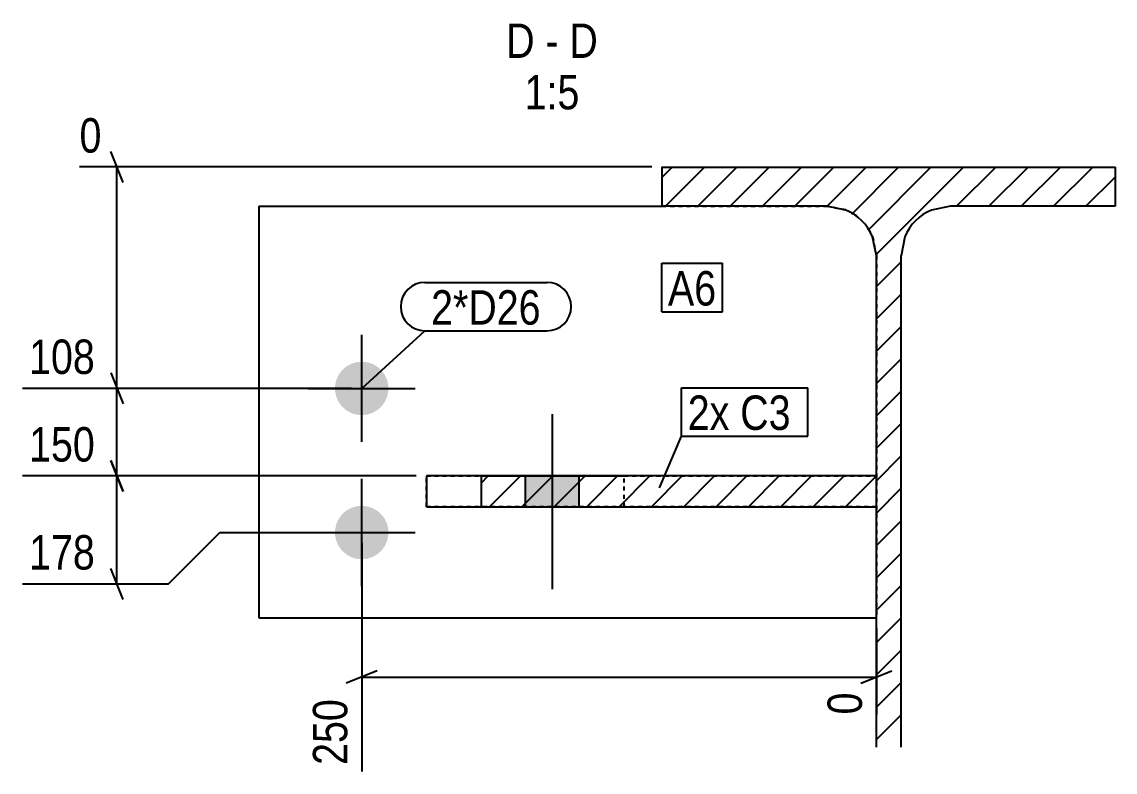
# Model space of a CAD drawing. Header units: millimetres. Extents: x 20 to 121689, y 20 to 5397.
# Drawn here: x 51129 to 51660, y 20 to 384 of the extents above; entities that cross this region are included whole.
import ezdxf

# ---------------------------------------------------------------- set-up
doc = ezdxf.new("R2010")
doc.units = ezdxf.units.MM
doc.linetypes.add('DXK_LINE_DOT2', pattern=[3.9198, 1.9599, -1.9599])
for name, color, linetype in [('MÅLSÆTNING', 7, 'Continuous'), ('STÅL', 7, 'Continuous'), ('TEKST', 7, 'Continuous')]:
    doc.layers.add(name, color=color, linetype=linetype)
doc.styles.add('Arial Narrow', font='ARIALN.TTF', dxfattribs={"height": 0.2})

msp = doc.modelspace()

# ---------------------------------------------------------------- hatches: boundary and pattern name
at = {"layer": 'STÅL', "linetype": 'Continuous'}
h = msp.add_hatch(dxfattribs=at)
h.set_pattern_fill('', scale=3.5, style=0, pattern_type=0)
h.set_pattern_definition([(45, (51556.202, 31.811), (-7.85772, 7.85772), [])])
h.paths.add_polyline_path([(51544.2, 31.81), (51556.2, 31.81), (51556.2, 270.52), (51558.03, 279.71), (51563.23, 287.49), (51571.02, 292.7), (51580.2, 294.52), (51660.2, 294.52), (51660.2, 313.52), (51440.2, 313.52), (51440.2, 294.52), (51520.2, 294.52), (51529.39, 292.7), (51537.17, 287.49), (51542.37, 279.71), (51544.2, 270.52)])
for points in [[(51294.2, 219.06), (51296.9, 218.77), (51299.49, 217.94), (51301.84, 216.58), (51303.86, 214.76), (51305.46, 212.56), (51306.57, 210.08), (51307.13, 207.42), (51307.13, 204.7), (51306.57, 202.04), (51305.46, 199.56), (51303.86, 197.36), (51301.84, 195.54), (51299.49, 194.18), (51296.9, 193.34), (51294.2, 193.06), (51291.5, 193.34), (51288.91, 194.18), (51286.56, 195.54), (51284.54, 197.36), (51282.94, 199.56), (51281.84, 202.04), (51281.27, 204.7), (51281.27, 207.42), (51281.84, 210.08), (51282.94, 212.56), (51284.54, 214.76), (51286.56, 216.58), (51288.91, 217.94), (51291.5, 218.77)], [(51399.66, 163.54), (51373.66, 163.54), (51373.66, 148.54), (51399.66, 148.54)], [(51294.2, 149.06), (51296.9, 148.77), (51299.49, 147.94), (51301.84, 146.58), (51303.86, 144.76), (51305.46, 142.56), (51306.57, 140.08), (51307.13, 137.42), (51307.13, 134.7), (51306.57, 132.04), (51305.46, 129.56), (51303.86, 127.36), (51301.84, 125.54), (51299.49, 124.18), (51296.9, 123.34), (51294.2, 123.06), (51291.5, 123.34), (51288.91, 124.18), (51286.56, 125.54), (51284.54, 127.36), (51282.94, 129.56), (51281.84, 132.04), (51281.27, 134.7), (51281.27, 137.42), (51281.84, 140.08), (51282.94, 142.56), (51284.54, 144.76), (51286.56, 146.58), (51288.91, 147.94), (51291.5, 148.77)]]:
    msp.add_hatch(color=96, dxfattribs=at).paths.add_polyline_path(points)
h = msp.add_hatch(dxfattribs=at)
h.set_pattern_fill('', scale=3.5, style=0, pattern_type=0)
h.set_pattern_definition([(45, (51544.202, 163.526), (-7.8577, 7.8577), [])])
h.paths.add_polyline_path([(51544.2, 148.53), (51544.2, 163.53), (51352.17, 163.53), (51352.17, 148.53)])

# ---------------------------------------------------------------- linework, layer by layer
at = {"layer": 'MÅLSÆTNING', "color": 7, "linetype": 'Continuous'}
for p, q in [((51178.29, 306.1), (51172.29, 321.1)), ((51435.2, 313.6), (51157.12, 313.6)), ((51175.29, 206.08), (51175.29, 313.6)), ((51172.29, 213.58), (51178.29, 198.58)), ((51172.29, 213.58), (51178.29, 198.58)), ((51289.2, 206.08), (51129.42, 206.08)), ((51289.2, 206.08), (51129.42, 206.08)), ((51175.29, 163.54), (51175.29, 206.08)), ((51178.29, 156.04), (51172.29, 171.04)), ((51172.29, 171.04), (51178.29, 156.04)), ((51320.64, 163.54), (51129.42, 163.54)), ((51320.64, 163.54), (51129.42, 163.54)), ((51175.29, 111.08), (51175.29, 163.54)), ((51200.29, 111.08), (51225.29, 136.08)), ((51225.29, 136.08), (51289.2, 136.08)), ((51294.2, 131.08), (51294.2, 20)), ((51178.29, 103.58), (51172.29, 118.58)), ((51129.42, 111.08), (51200.29, 111.08)), ((51544.2, 89.56), (51544.2, 47.7)), ((51301.7, 68.87), (51286.7, 62.87)), ((51294.2, 65.87), (51544.2, 65.87)), ((51536.7, 62.87), (51551.7, 68.87))]:
    msp.add_line(p, q, dxfattribs=at)
at = {"layer": 'STÅL', "color": 2, "linetype": 'Continuous'}
for p, q in [((51440.2, 313.52), (51440.2, 313.6)), ((51440.2, 294.52), (51440.2, 313.52)), ((51440.2, 313.52), (51660.2, 313.52)), ((51660.2, 313.52), (51660.2, 313.6)), ((51660.2, 313.52), (51660.2, 294.52)), ((51520.2, 294.52), (51440.2, 294.52)), ((51529.39, 292.7), (51520.2, 294.52)), ((51580.2, 294.52), (51571.02, 292.7)), ((51660.2, 294.52), (51580.2, 294.52)), ((51544.2, 270.52), (51542.37, 279.71)), ((51558.03, 279.71), (51556.2, 270.52)), ((51544.2, 31.81), (51544.2, 270.52)), ((51556.2, 31.81), (51556.2, 270.52))]:
    msp.add_line(p, q, dxfattribs=at)
at = {"layer": 'STÅL', "color": 4, "linetype": 'Continuous'}
for p, q in [((51244.2, 294.56), (51244.2, 294.56)), ((51244.2, 294.56), (51244.2, 94.56)), ((51244.2, 294.56), (51440.2, 294.56)), ((51352.17, 163.53), (51325.64, 163.54)), ((51325.64, 163.54), (51325.64, 148.54)), ((51352.17, 163.54), (51421.7, 163.56)), ((51544.2, 163.53), (51352.17, 163.53)), ((51352.17, 163.53), (51352.17, 148.53)), ((51544.2, 163.56), (51421.7, 163.56)), ((51544.2, 148.53), (51544.2, 163.53)), ((51325.64, 148.54), (51352.17, 148.53)), ((51352.17, 148.53), (51544.2, 148.53)), ((51244.2, 94.56), (51244.2, 94.56)), ((51244.2, 94.56), (51544.2, 94.56))]:
    msp.add_line(p, q, dxfattribs=at)
at = {"layer": 'STÅL', "color": 30, "linetype": 'DXK_LINE_DOT2'}
for p, q in [((51244.2, 294.56), (51520.2, 294.56)), ((51440.2, 294.56), (51520.2, 294.56)), ((51520.2, 294.56), (51520.2, 294.56)), ((51520.2, 294.56), (51529.31, 292.75)), ((51529.38, 292.74), (51520.2, 294.56)), ((51529.31, 292.75), (51529.39, 292.73)), ((51529.39, 292.74), (51529.38, 292.74)), ((51542.37, 279.74), (51542.37, 279.75)), ((51544.2, 270.56), (51542.37, 279.75)), ((51542.37, 279.74), (51544.2, 270.56)), ((51544.2, 270.56), (51544.2, 94.56)), ((51325.64, 163.59), (51346.17, 163.6)), ((51325.64, 148.59), (51325.64, 163.59)), ((51325.64, 163.59), (51421.7, 163.57)), ((51325.64, 163.54), (51352.17, 163.54)), ((51421.7, 163.57), (51544.2, 163.57)), ((51421.7, 148.57), (51421.7, 163.57)), ((51544.2, 163.57), (51544.2, 163.6)), ((51544.2, 163.53), (51544.2, 163.56)), ((51325.64, 148.59), (51346.17, 148.6)), ((51421.7, 148.57), (51325.64, 148.59)), ((51421.7, 148.56), (51325.64, 148.54)), ((51544.2, 148.57), (51421.7, 148.57)), ((51421.7, 148.57), (51421.7, 148.56)), ((51421.7, 148.56), (51544.2, 148.56)), ((51544.2, 148.56), (51544.2, 148.53)), ((51244.2, 94.56), (51544.2, 94.56))]:
    msp.add_line(p, q, dxfattribs=at)
at = {"layer": 'STÅL', "color": 7, "linetype": 'DXK_LINE_DOT2'}
for p, q in [((51440.2, 294.52), (51440.2, 294.6)), ((51520.2, 294.52), (51520.2, 294.6)), ((51580.2, 294.52), (51580.2, 294.6)), ((51660.2, 294.52), (51660.2, 294.6)), ((51544.2, 270.56), (51544.2, 270.6)), ((51556.2, 270.52), (51556.2, 270.6))]:
    msp.add_line(p, q, dxfattribs=at)
at = {"layer": 'STÅL', "color": 96, "linetype": 'Continuous'}
for p, q in [((51294.2, 180.06), (51294.2, 232.06)), ((51268.2, 206.06), (51320.2, 206.06)), ((51386.66, 193.54), (51386.66, 108.54)), ((51294.2, 110.06), (51294.2, 162.06)), ((51373.66, 163.54), (51373.66, 148.54)), ((51399.66, 163.54), (51399.66, 148.54)), ((51268.2, 136.06), (51320.2, 136.06))]:
    msp.add_line(p, q, dxfattribs=at)
at = {"layer": 'STÅL', "color": 96, "linetype": 'DXK_LINE_DOT2'}
for p, q in [((51386.66, 193.59), (51386.66, 108.59)), ((51373.66, 163.59), (51373.66, 148.59)), ((51399.66, 163.59), (51399.66, 148.59))]:
    msp.add_line(p, q, dxfattribs=at)
at = {"layer": 'STÅL', "color": 30, "linetype": 'DXK_LINE_DOT2'}
msp.add_arc((51520.2, 270.56), 24, 22.5, 67.5, dxfattribs=at)
at = {"layer": 'STÅL', "color": 2, "linetype": 'Continuous'}
for centre, start, end in [((51520.2, 270.52), 22.5, 67.5), ((51580.2, 270.52), 112.5, 157.5)]:
    msp.add_arc(centre, 24, start, end, dxfattribs=at)
at = {"layer": 'TEKST', "color": 7, "linetype": 'Continuous'}
for p, q in [((51439.97, 266.82), (51469.42, 266.82)), ((51439.97, 243.32), (51439.97, 266.82)), ((51469.42, 243.32), (51469.42, 266.82)), ((51324.91, 257.54), (51384.2, 257.54)), ((51439.97, 243.32), (51469.42, 243.32)), ((51294.2, 206.06), (51324.91, 234.04)), ((51324.91, 234.04), (51384.2, 234.04)), ((51449.58, 206.41), (51510.84, 206.41)), ((51449.58, 182.91), (51449.58, 206.41)), ((51510.84, 182.91), (51510.84, 206.41)), ((51438.94, 157.85), (51449.58, 182.91)), ((51449.58, 182.91), (51510.84, 182.91))]:
    msp.add_line(p, q, dxfattribs=at)
for centre, start, end in [((51324.91, 245.79), 90, 270), ((51384.2, 245.79), 270, 90)]:
    msp.add_arc(centre, 11.75, start, end, dxfattribs=at)

# ---------------------------------------------------------------- wipeouts: each hides what was drawn before it
at = {"color": 0, "linetype": 'Continuous'}
for points, layer in [([(51168.1, 209.58), (51168.1, 234.08), (51129.11, 234.08), (51129.11, 209.58)], 'MÅLSÆTNING'), ([(51168.1, 167.04), (51168.1, 191.54), (51129.11, 191.54), (51129.11, 167.04)], 'MÅLSÆTNING'), ([(51168.1, 114.58), (51168.1, 139.08), (51129.11, 139.08), (51129.11, 114.58)], 'MÅLSÆTNING'), ([(51290.7, 58.68), (51266.2, 58.68), (51266.2, 19.69), (51290.7, 19.69)], 'MÅLSÆTNING'), ([(51378.22, 366.59), (51378.22, 384.09), (51364.38, 384.09), (51364.38, 366.59)], 'TEKST'), ([(51389.84, 366.59), (51389.84, 384.09), (51383.47, 384.09), (51383.47, 366.59)], 'TEKST'), ([(51408.94, 366.59), (51408.94, 384.09), (51395.09, 384.09), (51395.09, 366.59)], 'TEKST'), ([(51399.99, 341.59), (51399.99, 359.09), (51373.33, 359.09), (51373.33, 341.59)], 'TEKST')]:
    msp.add_wipeout(points, dxfattribs=at).dxf.layer = layer
at = {"color": 0}
msp.add_wipeout([(51381.2, 237.04), (51381.2, 254.54), (51327.91, 254.54), (51327.91, 237.04)], dxfattribs=at).dxf.layer = 'TEKST'

# ---------------------------------------------------------------- next in the draw order: texts
at = {"layer": 'MÅLSÆTNING', "color": 3, "linetype": 'Continuous', "style": 'Arial Narrow'}
for s, p in [('108', (51132.61, 213.08)), ('150', (51132.61, 170.54)), ('178', (51132.61, 118.08))]:
    msp.add_text(s, height=16.702, dxfattribs=at).set_placement(p)
msp.add_text('250', height=16.702, rotation=90.0002, dxfattribs=at).set_placement((51287.2, 23.19))
at = {"layer": 'TEKST', "color": 3, "linetype": 'Continuous', "style": 'Arial Narrow'}
for s, height, p in [('D', 16.7, (51364.38, 366.59)), ('D', 16.7, (51395.09, 366.59)), ('-', 16.7, (51383.47, 366.59)), ('1:5', 16.702, (51373.33, 341.59))]:
    msp.add_text(s, height=height, dxfattribs=at).set_placement(p)

# ---------------------------------------------------------------- next in the draw order: wipeouts: each hides what was drawn before it
at = {"color": 0, "linetype": 'Continuous'}
for points in [[(51171.29, 317.1), (51171.29, 341.6), (51153.62, 341.6), (51153.62, 317.1)], [(51540.7, 61.87), (51516.2, 61.87), (51516.2, 44.2), (51540.7, 44.2)]]:
    msp.add_wipeout(points, dxfattribs=at).dxf.layer = 'MÅLSÆTNING'
at = {"color": 0}
for points in [[(51466.42, 246.32), (51466.42, 263.82), (51442.97, 263.82), (51442.97, 246.32)], [(51381.2, 237.04), (51381.2, 254.54), (51327.91, 254.54), (51327.91, 237.04)], [(51472.83, 185.91), (51472.83, 203.41), (51452.58, 203.41), (51452.58, 185.91)], [(51502.59, 185.91), (51502.59, 203.41), (51478.08, 203.41), (51478.08, 185.91)]]:
    msp.add_wipeout(points, dxfattribs=at).dxf.layer = 'TEKST'

# ---------------------------------------------------------------- next in the draw order: texts
at = {"layer": 'MÅLSÆTNING', "color": 3, "linetype": 'Continuous', "style": 'Arial Narrow'}
msp.add_text('0', height=16.7, dxfattribs=at).set_placement((51157.12, 320.6))
msp.add_text('0', height=16.7, rotation=90.0002, dxfattribs=at).set_placement((51537.2, 47.7))
at = {"layer": 'TEKST', "color": 3, "style": 'Arial Narrow'}
msp.add_text('2*D26', height=16.702, dxfattribs=at).set_placement((51327.91, 237.04))

# ---------------------------------------------------------------- next in the draw order: wipeouts: each hides what was drawn before it
at = {"color": 0}
for points in [[(51466.42, 246.32), (51466.42, 263.82), (51442.97, 263.82), (51442.97, 246.32)], [(51472.83, 185.91), (51472.83, 203.41), (51452.58, 203.41), (51452.58, 185.91)], [(51502.59, 185.91), (51502.59, 203.41), (51478.08, 203.41), (51478.08, 185.91)]]:
    msp.add_wipeout(points, dxfattribs=at).dxf.layer = 'TEKST'

# ---------------------------------------------------------------- next in the draw order: texts
at = {"layer": 'TEKST', "color": 3, "style": 'Arial Narrow'}
for s, p in [('A6', (51442.97, 246.32)), ('2x', (51452.58, 185.91)), ('C3', (51478.08, 185.91))]:
    msp.add_text(s, height=16.702, dxfattribs=at).set_placement(p)

doc.saveas('drawing.dxf')
